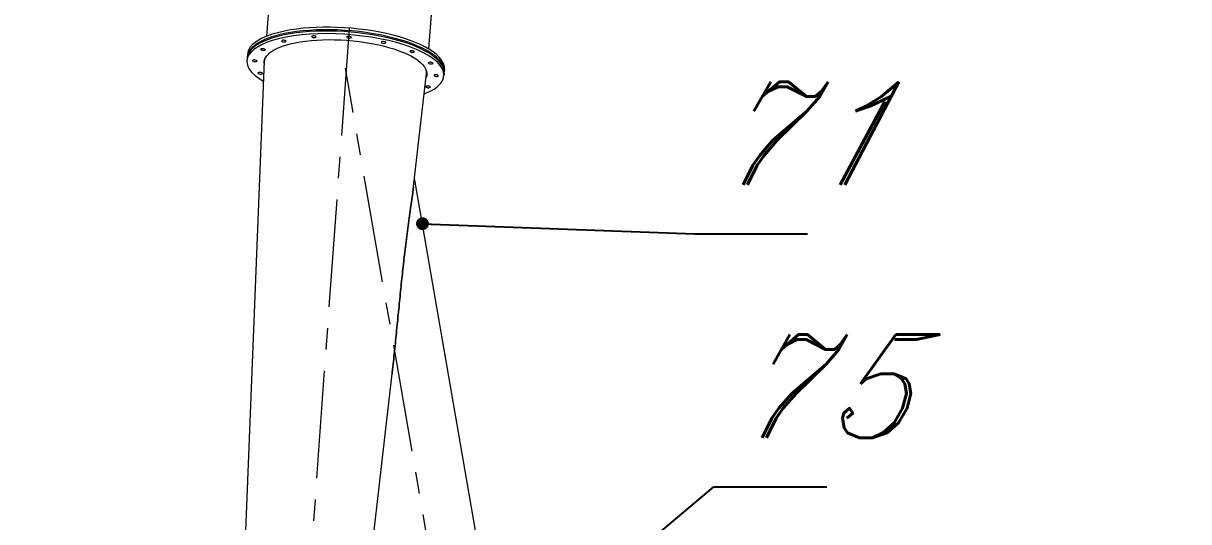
# Model space of a CAD drawing. Header units: inches. Extents: x -350577 to -266477, y -437959 to -377535.
# Drawn here: x -287904 to -284513, y -415245 to -413794 of the extents above; entities that cross this region are included whole.
import ezdxf

# ---------------------------------------------------------------- set-up
doc = ezdxf.new("R2010")
doc.units = ezdxf.units.IN
doc.header["$MEASUREMENT"] = 0
doc.linetypes.add('CENTER', pattern=[2, 1.25, -0.25, 0.25, -0.25])
doc.layers.add('CENTER       (itatec)', color=4, linetype='CENTER', lineweight=9)
doc.layers.add('ORGINAL (itatec)', color=3, linetype='Continuous', lineweight=9)
doc.styles.add('Geniso', font='geniso.shx', dxfattribs={"oblique": 15})
doc.dimstyles.new('scale 1b100', dxfattribs={"dimscale": 100, "dimtxt": 3, "dimasz": 2.5, "dimexe": 1, "dimexo": 1, "dimgap": 1, "dimtad": 1, "dimdec": 0, "dimzin": 0, "dimdsep": 46, "dimtxsty": 'Geniso', "dimcen": 0, "dimclrd": 1, "dimclre": 1, "dimclrt": 7, "dimadec": 0, "dimazin": 0, "dimtfac": 1, "dimtdec": 0, "dimtmove": 0, "dimatfit": 3, "dimfxl": 0.75, "dimtolj": 1, "dimtzin": 0, "dimarcsym": 0})

msp = doc.modelspace()

# ---------------------------------------------------------------- linework, layer by layer
at = {"layer": 'CENTER       (itatec)', "ltscale": 250}
msp.add_line((-286686.9, -415532), (-286966.5, -413924.9), dxfattribs=at)
for points in [[(-287157.5, -416810.1), (-287157.5, -416614.1), (-286920.3, -413327.2, -0.146446), (-286787.7, -412977.9), (-282354.7, -407073.4)], [(-289137.4, -414603.9), (-289137.4, -414055.9, -0.249375), (-288891.2, -413592.9, -0.001559), (-284756.7, -410271.9, -11.993477)]]:
    msp.add_lwpolyline(points, format="xyb", dxfattribs=at)
at = {"layer": 'ORGINAL (itatec)', "extrusion": (-5.55112e-17, 0.816497, 0.57735)}
for p, q in [((-287155.8, -413305.2), (-287196.5, -413832.1)), ((-286684.2, -413341.6), (-286724.9, -413868.6)), ((-287252.5, -413895.2), (-287253.1, -413902.7)), ((-287251.7, -413884), (-287252.3, -413891.5)), ((-287266.8, -415534.2), (-287202, -413903.9)), ((-286678.4, -413928.3), (-286679, -413935.8)), ((-286768.4, -414269.7), (-286730.5, -413940.4)), ((-286679.2, -413939.5), (-286679.8, -413947)), ((-286554.1, -415463.9), (-286765.5, -414244.7)), ((-286916.8, -415560.7), (-286831, -414814.3))]:
    msp.add_line(p, q, dxfattribs=at)
at = {"layer": 'ORGINAL (itatec)'}
for centre, major_axis, start_param, end_param in [((-286965.6, -413913.6), (-286.6, 22.1), -0.796949, 0.0191), ((-286965, -413906.1), (-286.6, 22.1), -0.796949, 0), ((-286966.5, -413924.9), (286.6, -22.1), -0.618474, 2.344644), ((-286965.9, -413917.4), (286.6, -22.1), 0, 2.344644), ((-286965.6, -413913.6), (286.6, -22.1), -0.0191, 2.344644), ((-286965, -413906.1), (286.6, -22.1), 0, 2.344644), ((-286966.5, -413924.9), (-286.6, 22.1), -0.796949, 0.618474), ((-286965.9, -413917.4), (-286.6, 22.1), -0.796949, 0), ((-286966.2, -413921.1), (-235.8, 18.2), -0.068086, 0.012802), ((-286966.2, -413921.1), (235.8, -18.2), -0.012802, 0.068086)]:
    msp.add_ellipse(centre, major_axis=major_axis, ratio=0.342239, start_param=start_param, end_param=end_param, dxfattribs=at)
at = {"layer": 'ORGINAL (itatec)', "extrusion": (1.18227e-16, 2.69252e-16, -1)}
msp.add_ellipse((-286966.5, -413924.9), major_axis=(-236.8, 18.3), ratio=0.342239, start_param=-0.110846, end_param=0.796949, dxfattribs=at)
at = {"layer": 'ORGINAL (itatec)', "extrusion": (-5.94028e-17, 6.72705e-16, -1)}
for centre, start_param, end_param in [((-287146.1, -413845.9), -5.486236788979895, 0.796948518199692), ((-287058.3, -413833.3), -5.486236788979895, 0.796948518199692), ((-286956.4, -413834.7), -5.486236788979802, 0.7969485181997844), ((-286856.1, -413849.8), -5.486236788979802, 0.7969485181997844), ((-286772.6, -413876.3), -5.486236788979709, 0.7969485181998772), ((-287230.6, -413903.4), -5.486236788979895, 0.796948518199692), ((-286718.6, -413910.2), -5.486236788979802, 0.7969485181997844), ((-287214.3, -413939.6), -5.486236788979709, 0.7969485181998772), ((-286702.4, -413946.3), -5.486236788979802, 0.7969485181997844), ((-286726.3, -413979.2), -5.486236788979895, 0.796948518199692)]:
    msp.add_ellipse(centre, major_axis=(6.98, -0.54), ratio=0.342239, start_param=start_param, end_param=end_param, dxfattribs=at)
at = {"layer": 'ORGINAL (itatec)', "extrusion": (7.13606e-18, 7.23243e-16, -1)}
msp.add_ellipse((-286966.5, -413924.9), major_axis=(236.8, -18.3), ratio=0.342239, start_param=-2.344644, end_param=0.110846, dxfattribs=at)
at = {"layer": 'ORGINAL (itatec)', "extrusion": (7.10307e-17, 8.29661e-16, -1)}
msp.add_ellipse((-287206.6, -413870.5), major_axis=(6.98, -0.54), ratio=0.342239, start_param=-5.486236788979616, end_param=0.79694851819997, dxfattribs=at)
at = {"layer": 'ORGINAL (itatec)', "extrusion": (9.74721e-17, 2.70855e-16, -1)}
msp.add_ellipse((-286965.9, -413917.4), major_axis=(-236.8, 18.3), ratio=0.342239, start_param=-0.097899, end_param=-0.046256, dxfattribs=at)
at = {"layer": 'ORGINAL (itatec)', "extrusion": (3.15492e-17, 4.98652e-16, -1)}
msp.add_ellipse((-286965.6, -413913.6), major_axis=(-236.8, 18.3), ratio=0.342239, start_param=-0.091802, end_param=-0.069415, dxfattribs=at)
at = {"layer": 'ORGINAL (itatec)', "extrusion": (1.29021e-16, 7.69506e-16, -1)}
msp.add_ellipse((-286965.9, -413917.4), major_axis=(236.8, -18.3), ratio=0.342239, start_param=0.046256, end_param=0.097899, dxfattribs=at)
at = {"layer": 'ORGINAL (itatec)', "extrusion": (1.77126e-17, 4.9972e-16, -1)}
msp.add_ellipse((-286965.6, -413913.6), major_axis=(236.8, -18.3), ratio=0.342239, start_param=0.069415, end_param=0.091802, dxfattribs=at)
at = {"layer": 'ORGINAL (itatec)'}
for points, knots in [([(-286831, -414814.3), (-286830.5, -414810.2), (-286830, -414806.2), (-286828.4, -414791.9), (-286827.3, -414781.7), (-286824, -414751.1), (-286821.9, -414730.6), (-286817.8, -414689.7), (-286815.7, -414669.3), (-286811.7, -414628.8), (-286809.7, -414608.8), (-286805.7, -414569.3), (-286803.7, -414549.9), (-286799.7, -414511.9), (-286797.6, -414493.4), (-286794.5, -414465.5), (-286793.3, -414455.5), (-286790.8, -414435.2), (-286789.6, -414424.9), (-286787, -414404.5), (-286785.7, -414394.3), (-286783, -414374.1), (-286781.6, -414364.1), (-286778.8, -414344.5), (-286777.4, -414335), (-286775.4, -414321.1), (-286774.8, -414316.6), (-286773.5, -414307.7), (-286772.9, -414303.4), (-286771.6, -414294.9), (-286771.1, -414290.7), (-286770, -414282.7), (-286769.5, -414278.8), (-286768.8, -414273.3), (-286768.6, -414271.5), (-286768.4, -414269.7)], [831.545218, 831.545218, 831.545218, 831.545218, 843.138659, 843.138659, 871.953658, 871.953658, 929.583656, 929.583656, 987.213653, 987.213653, 1044.843651, 1044.843651, 1102.473649, 1102.473649, 1160.103647, 1160.103647, 1191.740397, 1191.740397, 1223.377146, 1223.377146, 1255.013896, 1255.013896, 1286.650646, 1286.650646, 1318.287395, 1318.287395, 1334.10577, 1334.10577, 1349.924145, 1349.924145, 1365.74252, 1365.74252, 1381.560895, 1381.560895, 1389.144858, 1389.144858, 1389.144858, 1389.144858]), ([(-286768.4, -414269.7), (-286768.6, -414271.5), (-286768.8, -414273.3), (-286769.5, -414278.8), (-286770, -414282.7), (-286771.1, -414290.7), (-286771.6, -414294.9), (-286772.9, -414303.4), (-286773.5, -414307.7), (-286774.8, -414316.6), (-286775.4, -414321.1), (-286777.4, -414335), (-286778.8, -414344.5), (-286781.6, -414364.1), (-286783, -414374.1), (-286785.7, -414394.3), (-286787, -414404.5), (-286789.6, -414424.9), (-286790.8, -414435.2), (-286793.3, -414455.5), (-286794.5, -414465.5), (-286797.6, -414493.4), (-286799.7, -414511.9), (-286803.7, -414549.9), (-286805.7, -414569.3), (-286809.7, -414608.8), (-286811.7, -414628.8), (-286815.7, -414669.3), (-286817.8, -414689.7), (-286821.9, -414730.6), (-286824, -414751.1), (-286827.3, -414781.7), (-286828.4, -414791.9), (-286830, -414806.2), (-286830.5, -414810.2), (-286831, -414814.3)], [529.983659, 529.983659, 529.983659, 529.983659, 537.567623, 537.567623, 553.385998, 553.385998, 569.204372, 569.204372, 585.022747, 585.022747, 600.841122, 600.841122, 632.477872, 632.477872, 664.114621, 664.114621, 695.751371, 695.751371, 727.388121, 727.388121, 759.02487, 759.02487, 816.654868, 816.654868, 874.284866, 874.284866, 931.914864, 931.914864, 989.544862, 989.544862, 1047.17486, 1047.17486, 1075.989859, 1075.989859, 1087.5833, 1087.5833, 1087.5833, 1087.5833])]:
    msp.add_open_spline(points, degree=3, knots=knots, dxfattribs=at)

# ---------------------------------------------------------------- texts
at = {"layer": 'ORGINAL (itatec)', "color": 7, "char_height": 300, "attachment_point": 5, "style": 'Geniso'}
for s, insert in [('{\\Fitalic|c0;71}', (-285616.7, -414114.4)), ('{\\Fitalic|c0;75}', (-285561.1, -414850.6))]:
    msp.add_mtext(s, dxfattribs=dict(at, insert=insert))

# ---------------------------------------------------------------- leaders
at = {"layer": 'ORGINAL (itatec)'}
for points in [[(-286742.4, -414377.6), (-285950.5, -414407.2), (-285621.8, -414407.2)], [(-286495.1, -415648.1), (-285894.8, -415143.4), (-285566.2, -415143.4)]]:
    msp.add_leader(points, dimstyle='scale 1b100', override={"dimasz": 1.5, "dimldrblk": 'DotSmall'}, dxfattribs=at)

doc.saveas('drawing.dxf')
